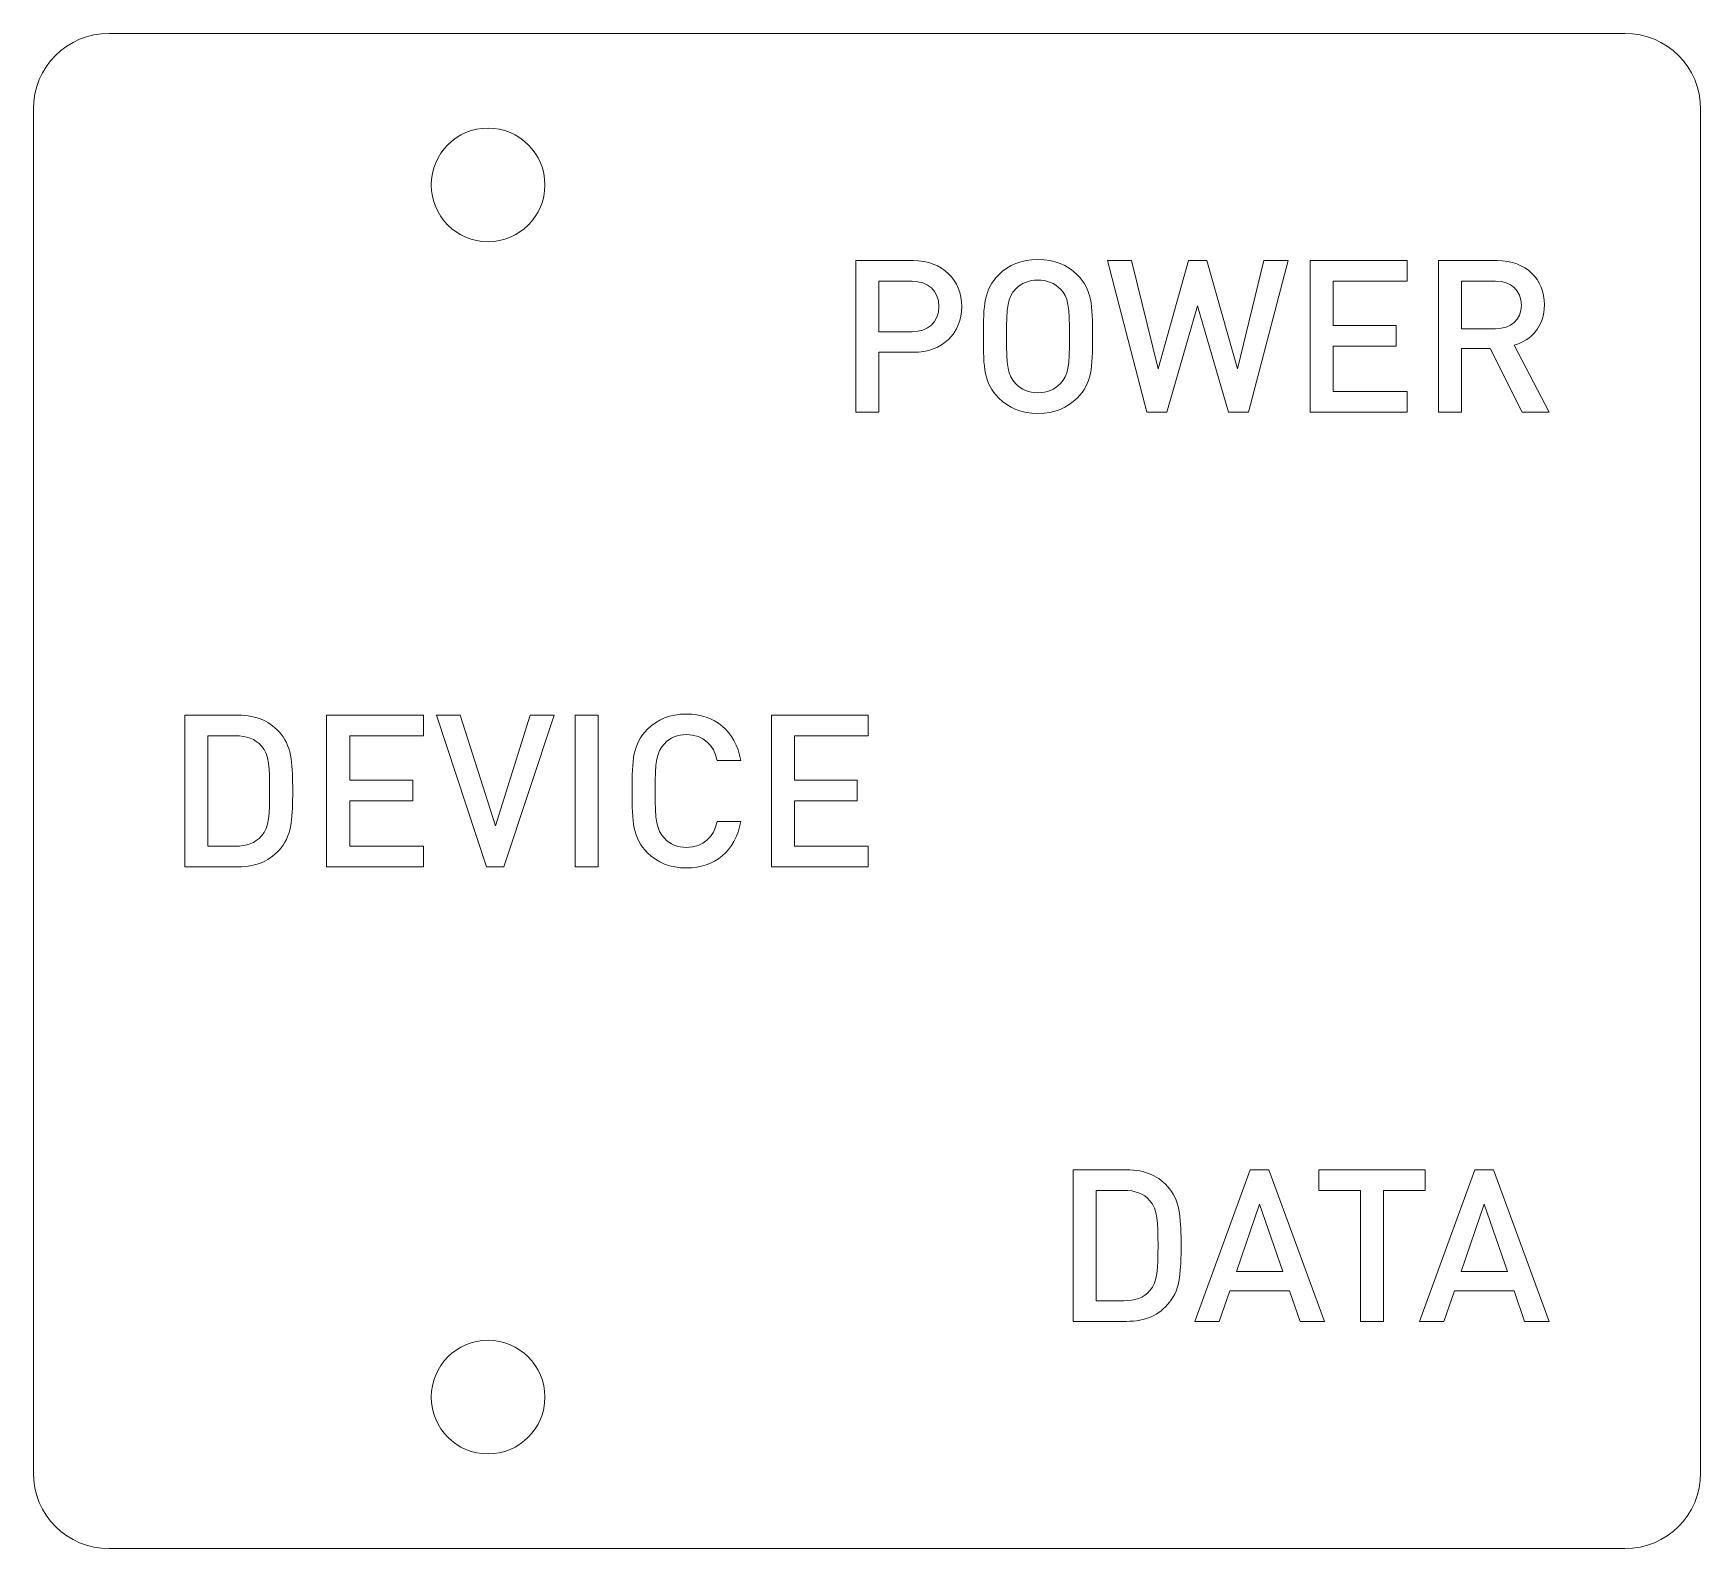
# Model space of a CAD drawing. Header units: inches. Extents: x 0 to 1.1, y 0 to 1.
import ezdxf

# ---------------------------------------------------------------- set-up
doc = ezdxf.new("R2010")
doc.units = ezdxf.units.IN
doc.layers.get('0').update_dxf_attribs({"color": 1, "lineweight": 0, "true_color": 0xff0000})
doc.layers.add('txt', color=5, linetype='Continuous', lineweight=0, true_color=0x0000ff)

msp = doc.modelspace()

# ---------------------------------------------------------------- linework, layer by layer
for p, q in [((1.05, 1), (0.05, 1)), ((0, 0.95), (0, 0.05)), ((1.1, 0.05), (1.1, 0.95)), ((0.05, 0), (1.05, 0))]:
    msp.add_line(p, q)
for centre in [(0.3, 0.9), (0.3, 0.1)]:
    msp.add_circle(centre, 0.0375)
for centre, start, end in [((0.05, 0.95), 90, 180), ((1.05, 0.95), 0, 90), ((0.05, 0.05), 180, 270), ((1.05, 0.05), 270, 0)]:
    msp.add_arc(centre, 0.05, start, end)
at = {"layer": 'txt'}
for p, q in [((0.5426, 0.85), (0.5426, 0.75)), ((0.5805, 0.85), (0.5426, 0.85)), ((0.7246, 0.85), (0.7086, 0.85)), ((0.7086, 0.85), (0.7347, 0.75)), ((0.742, 0.7785), (0.7246, 0.85)), ((0.7621, 0.85), (0.742, 0.7785)), ((0.7743, 0.85), (0.7621, 0.85)), ((0.7944, 0.7785), (0.7743, 0.85)), ((0.8118, 0.85), (0.7944, 0.7785)), ((0.8017, 0.75), (0.8278, 0.85)), ((0.8278, 0.85), (0.8118, 0.85)), ((0.9063, 0.85), (0.8424, 0.85)), ((0.8424, 0.85), (0.8424, 0.75)), ((0.9063, 0.8364), (0.9063, 0.85)), ((0.9271, 0.85), (0.9271, 0.75)), ((0.9659, 0.85), (0.9271, 0.85)), ((0.5578, 0.8031), (0.5578, 0.8364)), ((0.5578, 0.8364), (0.5797, 0.8364)), ((0.8576, 0.8072), (0.8576, 0.8364)), ((0.8576, 0.8364), (0.9063, 0.8364)), ((0.9423, 0.8051), (0.9423, 0.8364)), ((0.9423, 0.8364), (0.9647, 0.8364)), ((0.7479, 0.75), (0.7681, 0.8201)), ((0.7681, 0.8201), (0.7885, 0.75)), ((0.5797, 0.8031), (0.5578, 0.8031)), ((0.8992, 0.8072), (0.8576, 0.8072)), ((0.8992, 0.7935), (0.8992, 0.8072)), ((0.9647, 0.8051), (0.9423, 0.8051)), ((0.8576, 0.7636), (0.8576, 0.7935)), ((0.8576, 0.7935), (0.8992, 0.7935)), ((0.9423, 0.75), (0.9423, 0.7921)), ((0.9423, 0.7921), (0.9612, 0.7921)), ((0.9612, 0.7921), (0.9823, 0.75)), ((1, 0.75), (0.977, 0.7942)), ((0.5578, 0.75), (0.5578, 0.7895)), ((0.5578, 0.7895), (0.5805, 0.7895)), ((0.9063, 0.7636), (0.8576, 0.7636)), ((0.9063, 0.75), (0.9063, 0.7636)), ((0.5426, 0.75), (0.5578, 0.75)), ((0.7347, 0.75), (0.7479, 0.75)), ((0.7885, 0.75), (0.8017, 0.75)), ((0.8424, 0.75), (0.9063, 0.75)), ((0.9271, 0.75), (0.9423, 0.75)), ((0.9823, 0.75), (1, 0.75)), ((0.1, 0.55), (0.1, 0.45)), ((0.1351, 0.55), (0.1, 0.55)), ((0.2574, 0.55), (0.1935, 0.55)), ((0.1935, 0.55), (0.1935, 0.45)), ((0.2574, 0.5364), (0.2574, 0.55)), ((0.2817, 0.55), (0.266, 0.55)), ((0.266, 0.55), (0.2989, 0.45)), ((0.3048, 0.4771), (0.2817, 0.55)), ((0.3278, 0.55), (0.3048, 0.4771)), ((0.3105, 0.45), (0.3435, 0.55)), ((0.3435, 0.55), (0.3278, 0.55)), ((0.3726, 0.55), (0.3574, 0.55)), ((0.3574, 0.55), (0.3574, 0.45)), ((0.3726, 0.45), (0.3726, 0.55)), ((0.5508, 0.55), (0.4869, 0.55)), ((0.4869, 0.55), (0.4869, 0.45)), ((0.5508, 0.5364), (0.5508, 0.55)), ((0.1152, 0.4636), (0.1152, 0.5364)), ((0.1152, 0.5364), (0.1334, 0.5364)), ((0.2087, 0.5072), (0.2087, 0.5364)), ((0.2087, 0.5364), (0.2574, 0.5364)), ((0.5021, 0.5072), (0.5021, 0.5364)), ((0.5021, 0.5364), (0.5508, 0.5364)), ((0.4512, 0.5201), (0.4667, 0.5201)), ((0.2503, 0.5072), (0.2087, 0.5072)), ((0.2503, 0.4935), (0.2503, 0.5072)), ((0.5436, 0.5072), (0.5021, 0.5072)), ((0.5436, 0.4935), (0.5436, 0.5072)), ((0.2087, 0.4636), (0.2087, 0.4935)), ((0.2087, 0.4935), (0.2503, 0.4935)), ((0.5021, 0.4636), (0.5021, 0.4935)), ((0.5021, 0.4935), (0.5436, 0.4935)), ((0.4667, 0.4799), (0.4512, 0.4799)), ((0.1334, 0.4636), (0.1152, 0.4636)), ((0.2574, 0.4636), (0.2087, 0.4636)), ((0.2574, 0.45), (0.2574, 0.4636)), ((0.5508, 0.4636), (0.5021, 0.4636)), ((0.5508, 0.45), (0.5508, 0.4636)), ((0.1, 0.45), (0.1351, 0.45)), ((0.1935, 0.45), (0.2574, 0.45)), ((0.2989, 0.45), (0.3105, 0.45)), ((0.3574, 0.45), (0.3726, 0.45)), ((0.4869, 0.45), (0.5508, 0.45)), ((0.6861, 0.25), (0.6861, 0.15)), ((0.7212, 0.25), (0.6861, 0.25)), ((0.8029, 0.25), (0.7663, 0.15)), ((0.8152, 0.25), (0.8029, 0.25)), ((0.8518, 0.15), (0.8152, 0.25)), ((0.9183, 0.25), (0.848, 0.25)), ((0.848, 0.25), (0.848, 0.2364)), ((0.9511, 0.25), (0.9145, 0.15)), ((0.9183, 0.2364), (0.9183, 0.25)), ((0.9633, 0.25), (0.9511, 0.25)), ((1, 0.15), (0.9633, 0.25)), ((0.7013, 0.1636), (0.7013, 0.2364)), ((0.7013, 0.2364), (0.7195, 0.2364)), ((0.848, 0.2364), (0.8756, 0.2364)), ((0.8756, 0.2364), (0.8756, 0.15)), ((0.8907, 0.15), (0.8907, 0.2364)), ((0.8907, 0.2364), (0.9183, 0.2364)), ((0.7937, 0.183), (0.809, 0.2274)), ((0.809, 0.2274), (0.8244, 0.183)), ((0.9419, 0.183), (0.9572, 0.2274)), ((0.9572, 0.2274), (0.9726, 0.183)), ((0.8244, 0.183), (0.7937, 0.183)), ((0.9726, 0.183), (0.9419, 0.183)), ((0.7824, 0.15), (0.7893, 0.1701)), ((0.7893, 0.1701), (0.8288, 0.1701)), ((0.8288, 0.1701), (0.8357, 0.15)), ((0.9306, 0.15), (0.9375, 0.1701)), ((0.9375, 0.1701), (0.977, 0.1701)), ((0.977, 0.1701), (0.9838, 0.15)), ((0.7195, 0.1636), (0.7013, 0.1636)), ((0.6861, 0.15), (0.7212, 0.15)), ((0.7663, 0.15), (0.7824, 0.15)), ((0.8357, 0.15), (0.8518, 0.15)), ((0.8756, 0.15), (0.8907, 0.15)), ((0.9145, 0.15), (0.9306, 0.15)), ((0.9838, 0.15), (1, 0.15))]:
    msp.add_line(p, q, dxfattribs=at)
for points in [[(0.6125, 0.8197), (0.6125, 0.8371), (0.6, 0.85), (0.5805, 0.85)], [(0.6628, 0.8508), (0.6518, 0.8508), (0.6434, 0.8472), (0.637, 0.8407)], [(0.6886, 0.8407), (0.6822, 0.8472), (0.6738, 0.8508), (0.6628, 0.8508)], [(0.9969, 0.8208), (0.9969, 0.8378), (0.9848, 0.85), (0.9659, 0.85)], [(0.5797, 0.8364), (0.5903, 0.8364), (0.5974, 0.8303), (0.5974, 0.8197)], [(0.637, 0.8407), (0.6271, 0.8309), (0.6268, 0.8209), (0.6268, 0.8)], [(0.6479, 0.8312), (0.6517, 0.8351), (0.6568, 0.8372), (0.6628, 0.8372)], [(0.6628, 0.8372), (0.6688, 0.8372), (0.6739, 0.8351), (0.6777, 0.8312)], [(0.6988, 0.8), (0.6988, 0.8209), (0.6985, 0.8309), (0.6886, 0.8407)], [(0.9647, 0.8364), (0.9749, 0.8364), (0.9817, 0.8305), (0.9817, 0.8206)], [(0.642, 0.8), (0.642, 0.8198), (0.643, 0.8258), (0.6479, 0.8312)], [(0.6777, 0.8312), (0.6827, 0.826), (0.6836, 0.8198), (0.6836, 0.8)], [(0.5974, 0.8197), (0.5974, 0.8091), (0.5903, 0.8031), (0.5797, 0.8031)], [(0.5805, 0.7895), (0.6, 0.7895), (0.6125, 0.8022), (0.6125, 0.8197)], [(0.9817, 0.8206), (0.9817, 0.8108), (0.9749, 0.8051), (0.9647, 0.8051)], [(0.977, 0.7942), (0.9882, 0.7973), (0.9969, 0.8065), (0.9969, 0.8208)], [(0.6268, 0.8), (0.6268, 0.7791), (0.6271, 0.7691), (0.637, 0.7593)], [(0.6479, 0.769), (0.643, 0.7743), (0.642, 0.7802), (0.642, 0.8)], [(0.6836, 0.8), (0.6836, 0.7802), (0.6827, 0.7742), (0.6777, 0.769)], [(0.6886, 0.7593), (0.6985, 0.7691), (0.6988, 0.7791), (0.6988, 0.8)], [(0.637, 0.7593), (0.6434, 0.7528), (0.6518, 0.7492), (0.6628, 0.7492)], [(0.6628, 0.7628), (0.6568, 0.7628), (0.6517, 0.765), (0.6479, 0.769)], [(0.6777, 0.769), (0.6739, 0.765), (0.6688, 0.7628), (0.6628, 0.7628)], [(0.6628, 0.7492), (0.6738, 0.7492), (0.6822, 0.7528), (0.6886, 0.7593)], [(0.1635, 0.5374), (0.1565, 0.5461), (0.1476, 0.55), (0.1351, 0.55)], [(0.431, 0.5508), (0.42, 0.5508), (0.4116, 0.5472), (0.4052, 0.5407)], [(0.4667, 0.5201), (0.4632, 0.5399), (0.4494, 0.5508), (0.431, 0.5508)], [(0.4052, 0.5407), (0.3955, 0.5309), (0.395, 0.5209), (0.395, 0.5)], [(0.1334, 0.5364), (0.1406, 0.5364), (0.1463, 0.5346), (0.1506, 0.5296)], [(0.1506, 0.5296), (0.1555, 0.5242), (0.1559, 0.5149), (0.1559, 0.5)], [(0.1711, 0.5), (0.1711, 0.516), (0.1708, 0.5284), (0.1635, 0.5374)], [(0.4102, 0.5), (0.4102, 0.5198), (0.4112, 0.5258), (0.4163, 0.5312)], [(0.4163, 0.5312), (0.4199, 0.5351), (0.425, 0.5372), (0.431, 0.5372)], [(0.431, 0.5372), (0.4421, 0.5372), (0.449, 0.5303), (0.4512, 0.5201)], [(0.1559, 0.5), (0.1559, 0.4851), (0.1555, 0.4758), (0.1506, 0.4704)], [(0.1635, 0.4626), (0.1708, 0.4716), (0.1711, 0.484), (0.1711, 0.5)], [(0.395, 0.5), (0.395, 0.4791), (0.3955, 0.4691), (0.4052, 0.4593)], [(0.4163, 0.4688), (0.4112, 0.4742), (0.4102, 0.4802), (0.4102, 0.5)], [(0.431, 0.4492), (0.4493, 0.4492), (0.4632, 0.4601), (0.4667, 0.4799)], [(0.4512, 0.4799), (0.449, 0.4697), (0.4421, 0.4628), (0.431, 0.4628)], [(0.1506, 0.4704), (0.1463, 0.4654), (0.1406, 0.4636), (0.1334, 0.4636)], [(0.1351, 0.45), (0.1476, 0.45), (0.1565, 0.4539), (0.1635, 0.4626)], [(0.431, 0.4628), (0.425, 0.4628), (0.4199, 0.4649), (0.4163, 0.4688)], [(0.4052, 0.4593), (0.4116, 0.4528), (0.42, 0.4492), (0.431, 0.4492)], [(0.7496, 0.2374), (0.7426, 0.2461), (0.7337, 0.25), (0.7212, 0.25)], [(0.7195, 0.2364), (0.7267, 0.2364), (0.7325, 0.2346), (0.7367, 0.2296)], [(0.7572, 0.2), (0.7572, 0.216), (0.7569, 0.2284), (0.7496, 0.2374)], [(0.7367, 0.2296), (0.7416, 0.2242), (0.742, 0.2149), (0.742, 0.2)], [(0.742, 0.2), (0.742, 0.1851), (0.7416, 0.1758), (0.7367, 0.1704)], [(0.7496, 0.1626), (0.7569, 0.1716), (0.7572, 0.184), (0.7572, 0.2)], [(0.7367, 0.1704), (0.7325, 0.1654), (0.7267, 0.1636), (0.7195, 0.1636)], [(0.7212, 0.15), (0.7337, 0.15), (0.7426, 0.1539), (0.7496, 0.1626)]]:
    msp.add_open_spline(points, degree=3, dxfattribs=at)

doc.saveas('drawing.dxf')
